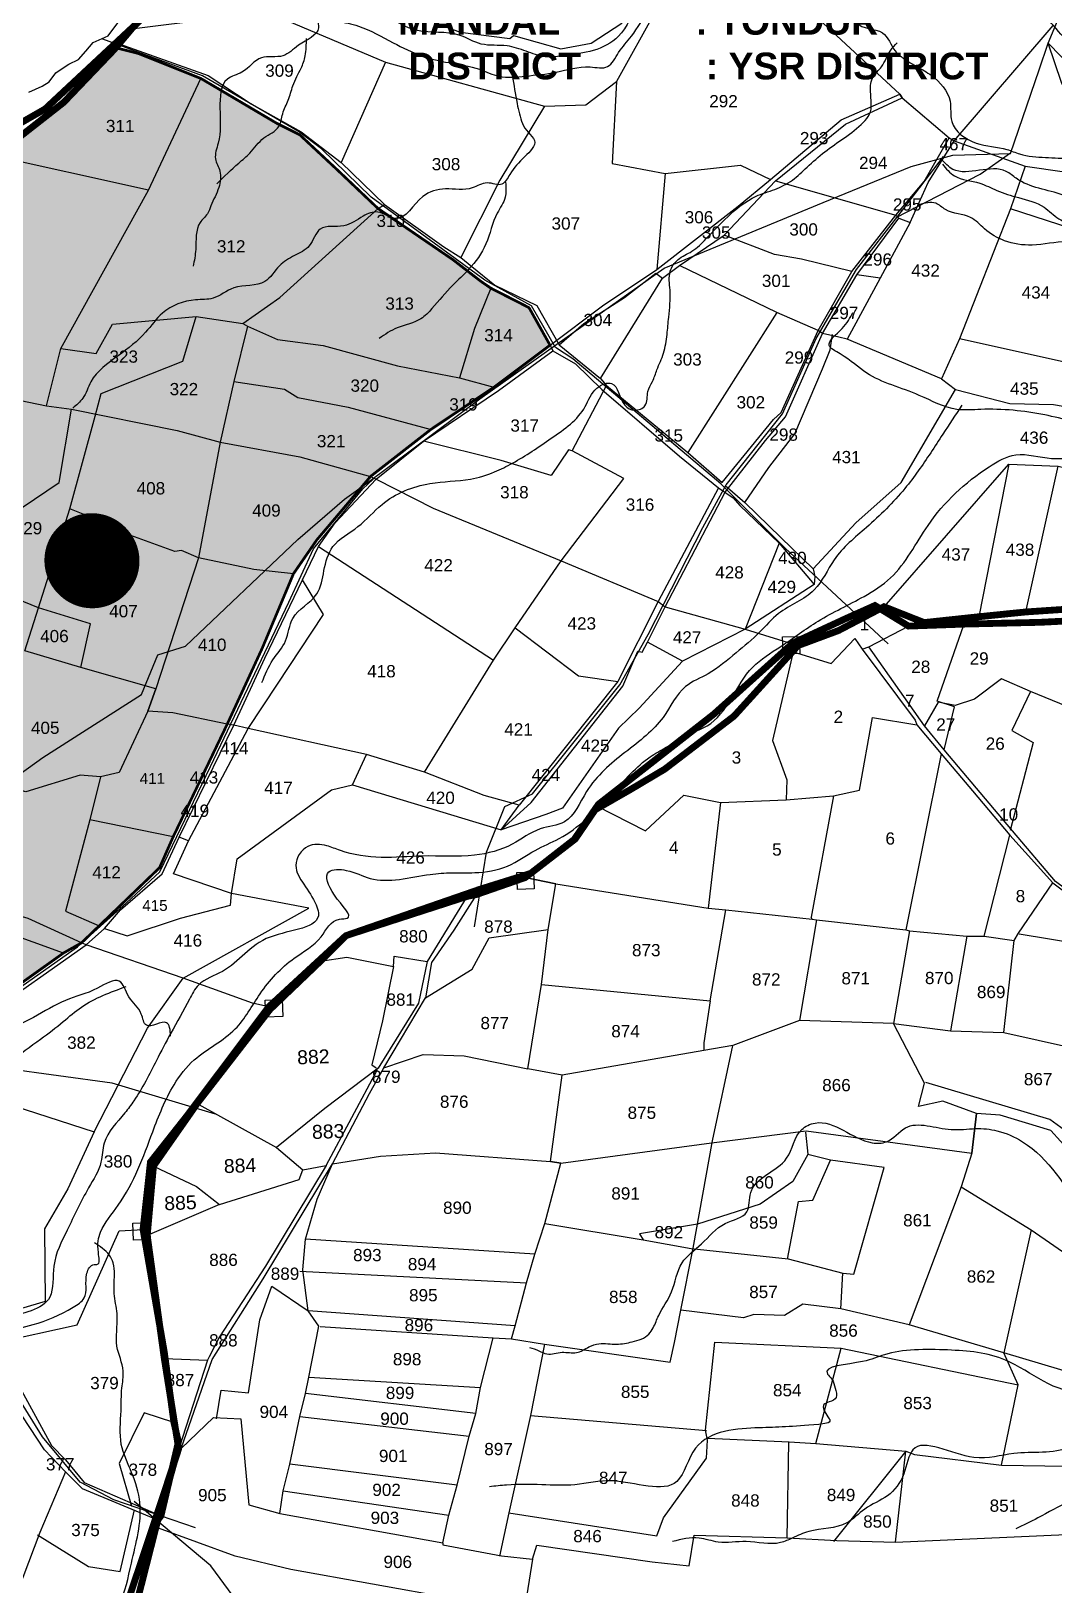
# Model space of a CAD drawing. Header units: inches. Extents: x 200003 to 248779, y 1594258 to 1607376.
# Drawn here: x 212231 to 213735, y 1603150 to 1605434 of the extents above; entities that cross this region are included whole.
import ezdxf
from ezdxf.enums import TextEntityAlignment as Align

# ---------------------------------------------------------------- set-up
doc = ezdxf.new("R2010")
doc.units = ezdxf.units.IN
doc.header["$LTSCALE"] = 15
doc.header["$MEASUREMENT"] = 0
doc.linetypes.add('DASHED2', pattern=[0.375, 0.25, -0.125])
for name, color, linetype in [('PLOT', 7, 'Continuous'), ('PLOT NO', 7, 'Continuous'), ('PLOTS', 7, 'Continuous'), ('PLOTS NO', 7, 'Continuous'), ('ROAD', 1, 'Continuous'), ('STREAM', 4, 'Continuous'), ('STREAMS', 4, 'Continuous'), ('TEXT', 1, 'Continuous'), ('text2', 7, 'Continuous'), ('VILLAGE BOUNDRY', 5, 'Continuous'), ('VILLAGE BOUNDRY STONES', 1, 'Continuous'), ('WUA-14', 3, 'Continuous')]:
    doc.layers.add(name, color=color, linetype=linetype)
doc.styles.get("Standard").update_dxf_attribs({"font": 'arial.ttf'})

msp = doc.modelspace()

# ---------------------------------------------------------------- hatches: boundary and pattern name
at = {"layer": 'PLOTS NO', "true_color": 0xafd9aa}
h = msp.add_hatch(dxfattribs=at)
h.set_pattern_fill('ANSI31', color=9)
h.set_pattern_definition([(45, (0, 0), (-0.088388347648, 0.088388347648), [])])
h.paths.add_polyline_path([(211326.4, 1603385.9), (211284.2, 1603389.5), (211180.2, 1603411.1), (211074.4, 1603425.9), (211006.6, 1603430.3), (210852.6, 1603466.2), (210636.6, 1603478), (210695.3, 1603550.1), (210728.4, 1603659.5), (210960.8, 1603662.4), (211092.8, 1603672), (211162.7, 1603652.8), (211293.3, 1603668.1), (211368.1, 1604048.2), (211474.1, 1604069.4), (211538.9, 1604053.4), (211559, 1604080.7), (211564.4, 1604117.4), (211605.1, 1604146), (211612.3, 1604184.7), (211644.1, 1604280.2), (211682.9, 1604381.5), (211761, 1604495.6), (211813.8, 1604632.1), (211868.6, 1604624.2), (211984.6, 1604634.3), (212059.5, 1604824.5), (212097.2, 1604915.5), (212091.2, 1605001.5), (212026.3, 1605110.4), (212085.5, 1605173.5), (212164.3, 1605252.9), (212209.3, 1605274.7), (212278.5, 1605328.9), (212351.4, 1605410.3), (212388.4, 1605400.9), (212480.3, 1605364.2), (212591.5, 1605298.5), (212625.8, 1605281.3), (212681.3, 1605229.5), (212740.8, 1605173), (212851, 1605097.7), (212891.7, 1605066.2), (212906.7, 1605055.9), (212962.8, 1605027.3), (212993.7, 1604972.1), (212911.3, 1604910.4), (212818.7, 1604848.4), (212729.8, 1604779.2), (212650.7, 1604685.8), (212616.5, 1604636.2), (212570.4, 1604526.3), (212519.2, 1604415.3), (212439.6, 1604249.4), (212419.5, 1604204), (212330.7, 1604118.5), (212304.8, 1604093.6), (212278.2, 1604078.6), (212150.3, 1603987.3), (212126.2, 1603962.1), (212110.9, 1603948.6), (212092.9, 1603933.8), (212064.9, 1603909.4), (212043.8, 1603889.3), (211993, 1603864.6), (211901.6, 1603806.4), (211845.4, 1603760.5), (211829.8, 1603730), (211825.8, 1603722.7), (211738.4, 1603652.2), (211635.4, 1603610.5), (211584.7, 1603572.2), (211502.8, 1603526.5), (211469.3, 1603512.5), (211414.3, 1603492.2)])
at = {"layer": 'text2'}
h = msp.add_hatch(dxfattribs=at)
h.set_pattern_fill('ANSI31', color=5)
h.set_pattern_definition([(45, (21456.72891, -8023.26369), (-0.088388347648, 0.088388347648), [])])
edge = h.paths.add_edge_path()
edge.add_arc((212320.2, 1604655.3), 69.1, 0, 360)
h.paths.add_polyline_path([(212241.5, 1604624.3), (212398.8, 1604624.3), (212398.8, 1604686.4), (212241.5, 1604686.4)], flags=9)

# ---------------------------------------------------------------- linework, layer by layer
at = {"layer": 'PLOT'}
for points in [[(212465, 1605524), (212502.8, 1605544.5), (212614.2, 1605520.6), (212626.2, 1605519), (212726.8, 1605482.5), (212861.8, 1605432.1), (212934.7, 1605423), (212939.8, 1605427.3), (213009.6, 1605407.6), (213054.1, 1605416), (213099.3, 1605445.5), (213118.6, 1605489.2)], [(212150.3, 1603987.3), (212278.2, 1604078.6), (212304.8, 1604093.6), (212330.7, 1604118.5), (212419.5, 1604204), (212439.6, 1604249.4), (212519.2, 1604415.3), (212570.4, 1604526.3), (212616.5, 1604636.2), (212650.7, 1604685.8), (212729.8, 1604779.2), (212818.7, 1604848.4), (212911.3, 1604910.4), (212993.7, 1604972.1), (213070.7, 1605030.2), (213150.9, 1605083.2), (213270.1, 1605176.4), (213317.8, 1605215.8), (213421.7, 1605303.3), (213508.1, 1605341), (213511.4, 1605335.5), (213508.1, 1605341), (213342.1, 1605495)], [(212378.5, 1605437), (212500.6, 1605452.2), (212606.5, 1605449.4), (212752, 1605388.3), (212985.5, 1605323.5), (213046.3, 1605325.5), (213091.3, 1605359.9)], [(213149.8, 1605464.5), (213091.3, 1605359.9), (213085.2, 1605239), (213162.9, 1605224.6), (213273.8, 1605236.8), (213317.8, 1605215.8)], [(213006.9, 1604972.7), (213043.2, 1605004.2), (213103.4, 1605042.2), (213149.1, 1605078), (213158.8, 1605070.6), (213184.1, 1605089.2), (213249.7, 1605133.6), (213325.2, 1605213.7), (213427.9, 1605296.8), (213511.4, 1605335.5), (213580.6, 1605277.1), (213588, 1605272.4), (213733.6, 1605442.1)], [(212351.4, 1605410.3), (212388.4, 1605400.9), (212480.3, 1605364.2), (212591.5, 1605298.5), (212625.8, 1605281.3), (212681.3, 1605229.5), (212740.8, 1605173), (212851, 1605097.7), (212891.7, 1605066.2), (212906.7, 1605055.9), (212962.8, 1605027.3), (212993.7, 1604972.1), (212997.9, 1604963.6), (213031, 1604944.5), (213070, 1604907.2), (213183.9, 1604809.2), (213241.6, 1604762.4), (213263.1, 1604747.8), (213272.9, 1604736.4), (213330.7, 1604681), (213381.9, 1604620.4)], [(212360.1, 1605415.1), (212491.2, 1605368.3), (212554.2, 1605326.8), (212627.8, 1605285.8), (212686.5, 1605240.7), (212750.1, 1605178.8), (212837.6, 1605116.5), (212862.5, 1605100.9), (212878.6, 1605087.6), (212912.7, 1605060.4), (212974.3, 1605030.3), (213006.9, 1604972.7), (213068.1, 1604923.3), (213076.5, 1604912.8), (213196.1, 1604814.5), (213246.9, 1604770.4), (213322.3, 1604862.8), (213333.5, 1604873.3), (213387.7, 1604993.8), (213327.3, 1605020.4), (213184.1, 1605089.2)], [(212752, 1605388.3), (212686.5, 1605240.7)], [(212253.5, 1604883.1), (212274.7, 1604967.1), (212403.3, 1605200.2), (212480.3, 1605364.2)], [(212985.5, 1605323.5), (212920.1, 1605214.8), (212862.5, 1605100.9)], [(212922, 1604259.9), (212965.9, 1604299.8), (213100.7, 1604470.7), (213123, 1604522.2), (213129, 1604520.8), (213136.9, 1604535.8), (213163.2, 1604587.4), (213251.2, 1604756), (213310.3, 1604831.9), (213340.1, 1604867), (213394.5, 1604989.5), (213444.9, 1605075.4), (213506.4, 1605158.7), (213523.2, 1605152.6), (213549.4, 1605211.1), (213588, 1605272.4), (213692.1, 1605235.2), (213811.4, 1605218.1)], [(213387.7, 1604993.8), (213437.3, 1605080.3), (213502.3, 1605163), (213543.7, 1605212.7), (213580.6, 1605277.1)], [(212403.3, 1605200.2), (212164.3, 1605252.9), (212085.5, 1605173.5), (212026.3, 1605110.4), (212091.2, 1605001.5), (212097.2, 1604915.5), (212059.5, 1604824.5), (211984.6, 1604634.3), (212090.3, 1604647.9), (212272.2, 1604770.4), (212290, 1604878.1)], [(213162.9, 1605224.6), (213150.9, 1605083.2)], [(213692.1, 1605235.2), (213670.7, 1605172.6), (213595.5, 1604981.7), (213569.2, 1604922.5), (213430.7, 1604981.1), (213418.5, 1604984.1), (213394.5, 1604989.5)], [(213325.2, 1605213.7), (213502.3, 1605163), (213506.4, 1605158.7)], [(212274.7, 1604967.1), (212326.3, 1604959.8), (212350.6, 1605003.2), (212473.3, 1605014.4), (212542.1, 1605004.2), (212596.4, 1605042.1), (212740.8, 1605173), (212750.1, 1605178.8)], [(213826.5, 1605110.1), (213832.5, 1605120.1), (213670.7, 1605172.6)], [(213437.3, 1605080.3), (213363.2, 1605098.8), (213323.5, 1605105.3), (213249.7, 1605133.6)], [(213523.2, 1605152.6), (213479.1, 1605070.4), (213430.7, 1604981.1)], [(213068.1, 1604923.3), (213158.8, 1605070.6)], [(213479.1, 1605070.4), (213444.9, 1605075.4)], [(212906.7, 1605055.9), (212882.6, 1604996.6), (212860.6, 1604924.1)], [(213327.3, 1605020.4), (213196.1, 1604814.5)], [(212548.7, 1605000), (212528.9, 1604918.9), (212508.9, 1604829.4), (212476.9, 1604659.5), (212414.2, 1604467.2), (212402.2, 1604434.4), (212360, 1604344), (212332.7, 1604337.7), (212303, 1604340.2), (212223.1, 1604315.8), (212186.3, 1604325.9), (212114.4, 1604349.5)], [(212221.7, 1604523.1), (212241.5, 1604586.3), (212287.8, 1604731.4), (212324.8, 1604868), (212333.9, 1604901), (212453.6, 1604948.4), (212473.3, 1605014.4), (212542.1, 1605004.2), (212548.7, 1605000), (212593.2, 1604980.6), (212660.1, 1604971.8), (212769.2, 1604941.7), (212860.6, 1604924.1), (212911.3, 1604910.4)], [(213280.2, 1604741), (213315.2, 1604792.2), (213353.7, 1604841.9), (213394.1, 1604937.6), (213405.4, 1604965.1), (213409, 1604987.6)], [(213394.5, 1604989.5), (213387.7, 1604993.8)], [(213868, 1604862.1), (213802, 1604916.4), (213757.8, 1604963.6), (213752.6, 1604946.7), (213595.5, 1604981.7)], [(212159.6, 1603983.7), (212311.6, 1604090.5), (212338.9, 1604114.6), (212362.2, 1604142.1), (212423.3, 1604194.9), (212448.4, 1604249), (212528.6, 1604413.6), (212574.2, 1604512.2), (212629.7, 1604627.3), (212653.5, 1604676.2), (212677.7, 1604710.8), (212738.3, 1604775.1), (212807.8, 1604831.2), (212918, 1604905.6), (212997.9, 1604963.6)], [(211888.4, 1604889.2), (211975.9, 1604901.5), (212097.2, 1604915.5), (212253.5, 1604883.1), (212290, 1604878.1), (212445.7, 1604846.7), (212508.9, 1604829.4), (212626, 1604807.9), (212729.8, 1604779.2), (212738.3, 1604775.1), (212822, 1604732.5), (213010.2, 1604655.1), (213152.7, 1604595.3), (213163.2, 1604587.4), (213280.8, 1604554.8), (213358.2, 1604530.5)], [(212528.9, 1604918.9), (212603.1, 1604907.5), (212623, 1604895.2), (212697.1, 1604881.2), (212818.7, 1604848.4)], [(212809, 1604344.3), (212910.6, 1604509.1), (212942.2, 1604556.7), (213010.2, 1604655.1), (213102.3, 1604776.4), (213026.4, 1604817), (213076.5, 1604912.8)], [(213380.7, 1604643.5), (213443.5, 1604711.2), (213509.7, 1604770.3), (213589.8, 1604907.2)], [(213569.2, 1604922.5), (213589.8, 1604907.2), (213669.6, 1604886.3), (213734, 1604884.9), (213868, 1604862.1), (213951, 1604851.7), (214022.9, 1604921.5)], [(213026.4, 1604817), (213020.8, 1604818.4), (212995.5, 1604780.5), (212921.9, 1604802.6), (212807.8, 1604831.2)], [(213484.7, 1604587.7), (213668.1, 1604797.4), (213740.8, 1604794.1), (213873.4, 1604762.4), (213946.1, 1604765.3), (213969.1, 1604760.2), (214081, 1604732.8), (214049.3, 1604685.9), (214046.6, 1604628)], [(213668.1, 1604797.4), (213624.3, 1604573)], [(213693.1, 1604580), (213740.8, 1604794.1)], [(213251.4, 1604765.9), (213280.2, 1604741), (213333, 1604689.5), (213380.7, 1604643.5), (213382.9, 1604632.3), (213381.9, 1604620.4), (213280.8, 1604554.8), (213188.3, 1604507.8), (213124.9, 1604438.5), (213094.2, 1604409.4), (213012.2, 1604291.6), (212987.4, 1604282.5), (212922, 1604259.9), (212948.2, 1604296.1), (212896.7, 1604310), (212809, 1604344.3), (212724.1, 1604370.7), (212549.8, 1604408.8), (212528.6, 1604413.6), (212519.2, 1604415.3), (212439.3, 1604431.7), (212402.2, 1604434.4), (212414.2, 1604467.2), (212303.8, 1604498.5), (212221.7, 1604523.1)], [(213241.6, 1604762.4), (213152.7, 1604595.3), (213093.4, 1604477.8), (212948.2, 1604296.1)], [(212616.5, 1604636.2), (212558, 1604642.6), (212476.9, 1604659.5), (212452.1, 1604670.5), (212442, 1604669), (212372.1, 1604694.2), (212307.5, 1604723.9), (212287.8, 1604731.4)], [(212653.5, 1604676.2), (212910.6, 1604509.1)], [(213330.7, 1604681), (213280.8, 1604554.8)], [(212303.8, 1604498.5), (212317.9, 1604562.7), (212241.5, 1604586.3), (212090.3, 1604647.9), (211984.6, 1604634.3), (211868.6, 1604624.2), (211813.8, 1604632.1), (211761, 1604495.6)], [(212073.5, 1603903.9), (212187.2, 1603860), (212323.3, 1603815.8), (212401.8, 1603968.2), (212454.3, 1604041.7), (212639.1, 1604144.4), (212525.3, 1604166.2), (212440.1, 1604195.2), (212462.2, 1604243.7), (212549.8, 1604408.8), (212593, 1604473.8), (212660.7, 1604576.3), (212629.7, 1604627.3)], [(212942.2, 1604556.7), (213035.3, 1604486), (213093.4, 1604477.8)], [(213188.3, 1604507.8), (213136.9, 1604535.8)], [(212338.9, 1604114.6), (212372.1, 1604103.9), (212450.6, 1604129.8), (212523.8, 1604149), (212525.3, 1604166.2), (212533.9, 1604217), (212672.3, 1604318.7), (212703.2, 1604326.1), (212724.1, 1604370.7)], [(212332.7, 1604337.7), (212317.1, 1604274.3), (212281.5, 1604140.2), (212330.7, 1604118.5)], [(212703.2, 1604326.1), (212922, 1604259.9)], [(212439.6, 1604249.4), (212317.1, 1604274.3)], [(212462.2, 1604243.7), (212448.4, 1604249)], [(212580.4, 1603999.8), (212556.3, 1604004.8), (212454.3, 1604041.7), (212311.6, 1604090.5), (212304.8, 1604093.6), (212226.5, 1604129.2), (212031.2, 1604186.9)], [(212278.2, 1604078.6), (212149.5, 1604125), (212013.1, 1604158.5)], [(212417, 1603245.1), (212306.5, 1603291), (212281.3, 1603316.1), (212250.2, 1603348.2), (212152.4, 1603496.8), (212133.2, 1603531.9), (212085.2, 1603590.2), (212022.2, 1603643.1), (211908.9, 1603683.2), (211834.8, 1603715.4), (211825.8, 1603722.7), (211754.7, 1603759), (211651.5, 1603818.5), (211627.7, 1603739), (211591.3, 1603670.4), (211539.3, 1603583), (211502.8, 1603526.5)], [(212323.3, 1603815.8), (212284.8, 1603732.1), (212250.3, 1603673.1), (212251.2, 1603566.6), (212133.2, 1603531.9)], [(212178, 1603505.7), (212298.7, 1603532), (212360, 1603670.3), (212395.3, 1603672.5)], [(212178, 1603505.7), (212260.8, 1603355), (212281.3, 1603333.7), (212309, 1603300.6), (212421.7, 1603251.5)], [(212440.7, 1603388.7), (212397.2, 1603402.7), (212360.2, 1603328.1), (212378.3, 1603265.4)], [(212281.3, 1603316.1), (212243.7, 1603226.8), (212210.4, 1603138.9)], [(212240.1, 1603223.3), (212315.2, 1603176.8), (212361.5, 1603169.6), (212382.6, 1603260.2)]]:
    msp.add_lwpolyline(points, dxfattribs=at)
at = {"layer": 'PLOTS'}
for points in [[(213350.8, 1604534.3), (213351.2, 1604521.4), (213407.2, 1604504.3), (213441.9, 1604540.9), (213452.6, 1604525.3), (213462.5, 1604528.8)], [(213909.6, 1604377.1), (213700.1, 1604463.2), (213657.3, 1604481.6), (213617.9, 1604451.8), (213589.4, 1604442.3), (213564.1, 1604447.5), (213544.1, 1604412.6), (213462.5, 1604528.8), (213520.7, 1604559.2)], [(213573.3, 1604377.3), (213588.4, 1604440.3), (213562.8, 1604448.7), (213602.2, 1604560.9)], [(213351.2, 1604521.4), (213321, 1604391.1), (213341.9, 1604333.4), (213341, 1604303.9)], [(213452.6, 1604525.3), (213530.4, 1604420.9), (213532.8, 1604414.3), (213568.8, 1604371.4), (213614.7, 1604317), (213669.8, 1604251.9), (213733, 1604181.9), (213812.5, 1604121.9)], [(213700.1, 1604463.2), (213672.5, 1604405.6), (213704.2, 1604388.1), (213670.4, 1604259)], [(213062.1, 1604295), (213133.9, 1604258.1), (213190.5, 1604310.8), (213244.3, 1604299.7), (213341, 1604303.9), (213410.3, 1604309.9), (213448.7, 1604318), (213467.7, 1604424.9), (213532.8, 1604414.3)], [(214675.6, 1603352.9), (214649.8, 1603388.3), (214608.5, 1603364.2), (214576.7, 1603389.9), (214482.5, 1603470), (214352.2, 1603584.8), (214305, 1603615.7), (214251.2, 1603677.9), (214169.1, 1603795), (214099.2, 1603863.1), (213942.2, 1604015.6), (213884.3, 1604074.6), (213736.9, 1604183.7), (213673.4, 1604258.3), (213573.3, 1604377.3), (213544.1, 1604412.6)], [(213568.8, 1604371.4), (213517, 1604113)], [(213244.3, 1604299.7), (213226.1, 1604144.7)], [(213410.3, 1604309.9), (213377.5, 1604131.2)], [(213632, 1604103.3), (213669.8, 1604251.9)], [(212852.8, 1603129.3), (212612.4, 1603172.4), (212531, 1603192.3), (212417.9, 1603233.1), (212451.5, 1603350.4), (212498.7, 1603395.9), (212539.3, 1603393.9), (212551, 1603267.4), (212596.3, 1603254.6), (212836.1, 1603211.8), (212845, 1603252.5), (212857.3, 1603296.6), (212874.8, 1603368.5), (212884.4, 1603401.7), (212891.3, 1603439.9), (212910.2, 1603513), (212937.2, 1603511.4), (212942.6, 1603530.8), (212959.3, 1603594.1), (212971.4, 1603636.2), (212985.9, 1603681.2), (213009.7, 1603770), (212994.4, 1603772), (213011.5, 1603899.2), (212960.9, 1603908.3), (212981.1, 1604032.6), (212991, 1604113.1), (213002.1, 1604180.5), (212957.3, 1604189.6), (213002.1, 1604180.5), (213226.1, 1604144.7), (213252.4, 1604142), (213379.1, 1604128.2), (213385.6, 1604127.3), (213517, 1604113), (213522, 1604111.4), (213606.7, 1604103.3), (213632, 1604103.3), (213676, 1604097), (213682.5, 1604108.1), (213733, 1604181.9)], [(212872.1, 1604162), (212812.9, 1604066.3), (212800.1, 1604005), (212740.9, 1603909.2), (212662.7, 1603850.2), (212591.5, 1603792.9), (212630.1, 1603760), (212664.6, 1603766.3), (212740.2, 1603907.4)], [(212885.7, 1604164.7), (212852.4, 1604112.4), (212819.2, 1604064.5), (212810.6, 1604012.8)], [(212981.1, 1604032.6), (213229.1, 1604008.6), (213252.4, 1604142)], [(213379.1, 1604128.2), (213377.5, 1604131.2)], [(212596.3, 1603254.6), (212601.5, 1603288), (212611.1, 1603327.4), (212625.8, 1603397.6), (212634, 1603431.2), (212638.9, 1603455.1), (212654, 1603530.1), (212638.3, 1603552.7), (212630.1, 1603612.9), (212634.2, 1603657.9), (212651.5, 1603717.1), (212673.8, 1603768.6), (212728.5, 1603872.3), (212749.5, 1603910.1), (212810.6, 1604012.8), (212879.4, 1604055), (212904.4, 1604101.2), (212991, 1604113.1)], [(213385.6, 1604127.3), (213360.6, 1603979.6)], [(213522, 1604111.4), (213498.5, 1603975)], [(213683.2, 1604106.7), (213870.5, 1604076.1)], [(213606.7, 1604103.3), (213582.6, 1603964.2)], [(213660.7, 1603961.8), (213676, 1604097)], [(212656.1, 1604066.6), (212694.8, 1604072.6), (212763.4, 1604058.9), (212764.5, 1604074.2), (212812.9, 1604066.3)], [(212763.4, 1604058.9), (212747.4, 1603979.1), (212731.8, 1603914.1), (212738.3, 1603909.9)], [(213879.1, 1604066.7), (213868.4, 1603983.7), (213858.6, 1603917.7), (213836.3, 1603755.4), (213728.3, 1603833.8), (213546.2, 1603888.5), (213546.2, 1603888.5)], [(213229.1, 1604008.6), (213219.6, 1603946.9), (213220, 1603935.3)], [(213758.4, 1603786.4), (213730.2, 1603817.6), (213655.7, 1603840.5), (213620.9, 1603842.7), (213613.7, 1603784.3), (213620.9, 1603842.7), (213571.1, 1603861.1), (213535.5, 1603853.2), (213544.3, 1603887.6), (213498.5, 1603975), (213360.6, 1603979.6), (213262.4, 1603942.9), (213220, 1603935.3), (213011.5, 1603899.2)], [(213498.5, 1603975), (213582.6, 1603964.2), (213660.7, 1603961.8), (213858.6, 1603917.7), (213955.6, 1603905.3), (213962.2, 1603974.2)], [(212749.5, 1603910.1), (212807.4, 1603929.7), (212867.5, 1603927.4), (212960.9, 1603908.3)], [(212937.2, 1603511.4), (212985.8, 1603503.6), (213170.5, 1603477.2), (213176.6, 1603506.2), (213186.2, 1603553.5), (213203.9, 1603644.8), (213232.6, 1603802.7), (213262.4, 1603942.9)], [(212477.2, 1603855.8), (212591.5, 1603792.9)], [(212451.5, 1603350.4), (212497.1, 1603481.3), (212571.7, 1603600), (212673.8, 1603768.6), (212744.5, 1603780.2), (212825.3, 1603784.8), (212994.4, 1603772), (213009.7, 1603770), (213231.1, 1603799.8), (213370.4, 1603817.1), (213613.7, 1603784.3), (213598.2, 1603734.9), (213700.9, 1603672), (213874.2, 1603552.3)], [(213373.4, 1603782.9), (213369.7, 1603815.3)], [(212410.7, 1603765.6), (212474, 1603735.5), (212507.8, 1603708.9), (212624.8, 1603745.6), (212630.1, 1603760)], [(212664.6, 1603766.3), (212575.5, 1603618.4), (212507.8, 1603514.6), (212492.4, 1603485.2), (212489.9, 1603480.2), (212447.7, 1603349.8)], [(212985.9, 1603681.2), (213130.4, 1603656.9), (213201.3, 1603644.5), (213343.6, 1603629.2), (213424.4, 1603608.3), (213440.5, 1603606.5), (213484.9, 1603763.4), (213406, 1603774), (213372.9, 1603782.3), (213350.9, 1603742.9), (213302.6, 1603709.7), (213210.4, 1603680.1), (213125, 1603665.9), (213130.4, 1603656.9)], [(213342.9, 1603628.6), (213358.9, 1603713.4), (213380.2, 1603715.6), (213406, 1603774)], [(213598.2, 1603734.9), (213521.5, 1603532)], [(212507.8, 1603708.9), (212401.5, 1603663.7)], [(213700.9, 1603672), (213660.7, 1603491.2)], [(212971.4, 1603636.2), (212634.2, 1603657.9)], [(212625.8, 1603611.2), (212959.3, 1603594.1)], [(213421.1, 1603555.5), (213424.4, 1603608.3)], [(212503.4, 1603393.9), (212510, 1603435.9), (212550.5, 1603432.2), (212566.9, 1603539.3), (212584.9, 1603589.1), (212638.3, 1603552.7)], [(212933.1, 1603255.8), (213150.7, 1603222.1), (213160.4, 1603248.4), (213223.5, 1603336), (213225, 1603362.5), (213222.4, 1603377.1), (213236.1, 1603506.8), (213421.8, 1603497.7), (213681.8, 1603443.8), (213660.7, 1603491.2), (213521.5, 1603532), (213421.1, 1603555.5), (213365.5, 1603562.5), (213338.2, 1603545.7), (213293.5, 1603547.5), (213277.9, 1603542.3), (213186.2, 1603553.5)], [(212942.6, 1603530.8), (212638.3, 1603552.7)], [(213225.1, 1603365.5), (213345.2, 1603360.2), (213384.3, 1603357.6), (213516.9, 1603346.5), (213529.5, 1603341.5), (213657.4, 1603326.1), (213816.2, 1603323.6), (213854.5, 1603479.2), (213874.2, 1603552.3), (213772.7, 1603457.5), (213660.7, 1603491.2)], [(212655.5, 1603529.6), (212910.2, 1603513)], [(212985.8, 1603503.6), (212965.2, 1603398.8), (212933.1, 1603255.8), (212919.4, 1603191.9)], [(213384.3, 1603357.6), (213421.8, 1603497.7)], [(212426.5, 1603482.9), (212489.9, 1603480.2)], [(212638.9, 1603455.1), (212891.3, 1603439.9)], [(213657.4, 1603326.1), (213681.8, 1603443.8)], [(212884.4, 1603401.7), (212634, 1603431.2)], [(212625.8, 1603397.6), (212874.8, 1603368.5)], [(212965.2, 1603398.8), (213223.8, 1603376.7)], [(212836.1, 1603211.8), (212836.2, 1603208.7), (212922.3, 1603192.8), (212967.8, 1603187.9), (212974.4, 1603208.1), (213143.7, 1603184), (213198.1, 1603178), (213205.8, 1603223.1), (213342.1, 1603219.3), (213415.2, 1603215), (213501.8, 1603212.6), (213796.1, 1603225.7), (213810.2, 1603288.9), (213880.8, 1603293.8), (213987.3, 1603271.6), (214064.9, 1603351.1)], [(213342.1, 1603219.3), (213344.7, 1603359.4)], [(213516.9, 1603346.5), (213410.6, 1603213.5)], [(213501.8, 1603212.6), (213516.9, 1603346.5)], [(212857.3, 1603296.6), (212611.1, 1603327.4)], [(212601.5, 1603288), (212845, 1603252.5)], [(212967.8, 1603187.9), (212951.2, 1603082.7)]]:
    msp.add_lwpolyline(points, dxfattribs=at)
at = {"layer": 'PLOTS NO'}
msp.add_lwpolyline([(213491, 1604533.3), (213339.3, 1604673.6), (213244.9, 1604768.5), (213027.2, 1604952), (213001.9, 1604968.5), (212966.3, 1605029.8), (212897.8, 1605067.8), (212730.8, 1605189.7), (212657.7, 1605260.5), (212623.8, 1605286.4), (212482.6, 1605368.1), (212336.3, 1605422)], dxfattribs=at)
at = {"layer": 'ROAD', "color": 30}
for points in [[(212040.9, 1604217.2), (212248.2, 1604365.9), (212393.1, 1604458.9), (212417, 1604516.8), (212457.5, 1604529.8), (212623.1, 1604686.3), (212691.3, 1604745.8), (212724.5, 1604769.5), (212890.4, 1604893.2), (213003.8, 1604973.7), (213161.7, 1605085.4), (213395.2, 1605182.1), (213524.6, 1605234.6), (213586, 1605251.4), (213670.9, 1605254), (213712.8, 1605376.8), (213726, 1605416.2), (213802.4, 1605599.6), (213808.2, 1605642), (213857.3, 1605725.7), (213948.5, 1605757.5), (214009.8, 1605781.2), (214023.1, 1605812.9), (214049.8, 1605864.5)], [(214381.2, 1604563.8), (214089.6, 1604698.7), (213967.9, 1604756.5), (213831.1, 1605169.5), (213745.6, 1605358.1), (213726, 1605416.2), (213799.5, 1605340.5), (214026.4, 1605236.4), (214244.7, 1605130.2), (214259.2, 1604978.4), (214260.1, 1604932.6), (214276.6, 1604858.7), (214316.5, 1604767.6), (214340.8, 1604643.7), (214324.9, 1604578)], [(212882.7, 1604117.3), (212900.2, 1604227.1), (212927.2, 1604293.8), (212967.8, 1604312.5), (213096.2, 1604472.9), (213137.9, 1604546.9), (213218.2, 1604704.3), (213252.6, 1604766.7), (213335.5, 1604871.1), (213385.2, 1604982.1), (213444.1, 1605083.5), (213510.2, 1605168.4), (213572.1, 1605249.6)], [(213502.5, 1605159.6), (213625.9, 1605223.5), (213670.9, 1605254.8)], [(211303.5, 1603342.1), (211381.2, 1603446), (211423, 1603491.1), (211495.7, 1603519.5), (211598.2, 1603576.2), (211626.4, 1603602.8), (211735.8, 1603645.3), (211797.4, 1603695.5), (211831, 1603720.7), (211848.2, 1603759), (211935.6, 1603830.7), (212014.3, 1603873.7), (212047.3, 1603886.9), (212102.8, 1603938.2), (212219, 1604031.6), (212299, 1604087.8), (212370.8, 1604152.6), (212419.9, 1604197.8), (212494.5, 1604352.8), (212609.7, 1604594.5), (212646.1, 1604672.7), (212718.7, 1604761.2), (212733.5, 1604775.2)], [(212472.6, 1603233.9), (212352.4, 1603274.7), (212303, 1603301), (212247.4, 1603367.3), (212177.4, 1603480.3), (212142.6, 1603524.6), (212082.3, 1603596.6), (212039.8, 1603637.7), (211975.3, 1603727.8), (211920.5, 1603780.6), (211894.1, 1603816.8), (211875.7, 1603913), (211855.9, 1603954.5), (211844.9, 1603961.9), (211824.9, 1604031.4), (211784.5, 1604080.2), (211743.8, 1604148.2), (211719.6, 1604225.7), (211711.7, 1604287.4), (211706.9, 1604384.2), (211655.3, 1604527.8)], [(212501.7, 1603841.8), (212349.9, 1603887.3), (212191.9, 1603908.9), (212065.9, 1603947.2), (211974.8, 1603979.4), (211922.2, 1604014.8)]]:
    msp.add_lwpolyline(points, dxfattribs=at)
at = {"layer": 'ROAD'}
msp.add_lwpolyline([(213568.1, 1601934.5), (213485.3, 1602092), (213362.2, 1602258.2), (213270, 1602357.8), (213107.9, 1602538.6), (212941.7, 1602734.5), (212838.2, 1602807.2), (212726, 1602907.3), (212607.3, 1603025.7), (212495.2, 1603178), (212382.3, 1603272.6)], dxfattribs=at)
at = {"layer": 'STREAM'}
for points in [[(214816.8, 1604701), (214800, 1604751.4), (214781.2, 1604789.7), (214770.8, 1604837.3), (214772.7, 1604860.1), (214774, 1604877.9), (214770.9, 1604905.7), (214759.9, 1604947.6), (214716.9, 1604971.4), (214661.2, 1604990.2), (214608.4, 1605000.4), (214569.8, 1605014.3), (214455, 1605087.7), (214388.9, 1605156.9), (214321, 1605178.4), (214264.5, 1605207.1), (214199.4, 1605233.6), (214034.8, 1605285.9), (213953.9, 1605330.1), (213884.6, 1605358.7), (213859.5, 1605374.8), (213824.5, 1605392.3), (213760.1, 1605415.3), (213730.7, 1605445.6), (213692.6, 1605478.8), (213578, 1605529.4), (213499.3, 1605576.4), (213468.4, 1605603.2), (213451.9, 1605704.2), (213402.8, 1605842.3), (213363, 1605913.9), (213364.7, 1605971.5), (213396.7, 1606057.9), (213429.7, 1606124.1), (213394.2, 1606185), (213378.7, 1606246.1), (213382.7, 1606283.9)], [(212542.7, 1605668.3), (212558, 1605677.4), (212592.7, 1605690.7), (212603.8, 1605686.4), (212629.1, 1605689.6), (212699.2, 1605699.1), (212741.3, 1605697.3), (212763.3, 1605693), (212784.3, 1605682.1), (212808.8, 1605683.9), (212848.8, 1605662.8), (212872.9, 1605650.2), (212903.6, 1605646.3), (212930.2, 1605625.9), (212969, 1605606.2), (213005.3, 1605577.8), (213035.6, 1605561.6), (213071.8, 1605551.9), (213089.7, 1605547.3), (213101.8, 1605528.8), (213131.3, 1605496.5), (213124.2, 1605479.5), (213094.1, 1605425.7), (213057.2, 1605405.3), (213015.8, 1605398), (212986.6, 1605396.1), (212958.4, 1605404.2), (212930.5, 1605412), (212892.6, 1605414.8), (212860.2, 1605427.8), (212798.7, 1605434.6), (212748.3, 1605458.3), (212714.8, 1605472), (212681.6, 1605481.7), (212655.3, 1605495.6), (212589.9, 1605516), (212553.1, 1605524.6), (212517.2, 1605516.3), (212488.6, 1605514.3), (212458.9, 1605503.2), (212430.6, 1605492.4), (212409.6, 1605503.1)], [(212381.9, 1605482.3), (212403.2, 1605474.6), (212439.4, 1605468.3), (212470, 1605478.3), (212497, 1605477.7), (212524, 1605477.1), (212583, 1605482), (212637.5, 1605455.8), (212657.6, 1605448.7), (212681, 1605447.5), (212711.9, 1605441.1), (212763, 1605416.7), (212806.1, 1605397.1), (212845.1, 1605387.4), (212890, 1605377.7), (212918.8, 1605367.4), (212957.5, 1605367.7), (213002.8, 1605373.4), (213052.6, 1605381.1), (213078.2, 1605381.6), (213094.5, 1605402.3), (213113.5, 1605426.4), (213140, 1605462.8), (213180.4, 1605488.1), (213225.4, 1605503.5), (213264.9, 1605502.5), (213341.9, 1605504.4), (213372.9, 1605489.9), (213407.3, 1605474.1), (213438.6, 1605463.8), (213445.2, 1605446.4), (213482.4, 1605431.2), (213501.2, 1605404.6), (213513.3, 1605393.9), (213533.7, 1605381.3), (213554.4, 1605368.6), (213581.8, 1605330.6), (213584.3, 1605301.1), (213620, 1605269.1), (213665.4, 1605259.8), (213684.1, 1605253.2), (213722, 1605248), (213760.7, 1605246.7), (213831.9, 1605229.2), (213845.5, 1605181.6), (213870.5, 1605145.9), (213893.9, 1605114.1), (213912.6, 1605061.4), (213940.1, 1605024.3), (213965, 1604976.9), (213983, 1604956.1), (214012.5, 1604940.8), (214033.6, 1604923.6), (214004.5, 1604892), (213981.1, 1604860.2), (213943, 1604839), (213868.2, 1604841.5), (213802.2, 1604851.1), (213721, 1604869.6), (213627, 1604877.7), (213591.8, 1604877.8), (213536.6, 1604898.4), (213459.3, 1604931.1), (213420.3, 1604959.2), (213404.2, 1604971.5), (213423.1, 1604996.6), (213438.9, 1605020.3)], [(212651.7, 1605450.1), (212653.2, 1605438.8), (212624.1, 1605413), (212600.9, 1605397.5), (212569.4, 1605394.5), (212540.8, 1605373.6), (212519.3, 1605363.1), (212508.4, 1605320.3), (212505.7, 1605269), (212501.8, 1605246), (212508.3, 1605228.1), (212506.7, 1605204), (212495.2, 1605177), (212489.9, 1605165.2), (212479.2, 1605152.5), (212472.8, 1605112.9), (212469, 1605088.2)], [(212504, 1605209.5), (212536.1, 1605239.9), (212552.2, 1605254.5), (212573.1, 1605276.7), (212595, 1605293.5), (212600.7, 1605312.4), (212608.7, 1605332.3), (212615.7, 1605353.4), (212621.4, 1605367), (212627.6, 1605379.2), (212633.8, 1605397.4), (212635.4, 1605423)], [(212570, 1604476.1), (212586.3, 1604509.7), (212604.9, 1604537.6), (212615.5, 1604570.5), (212650.8, 1604606.4), (212661.3, 1604640.7), (212674.5, 1604676), (212711.3, 1604705.4), (212746.7, 1604738.1), (212817.2, 1604768.9), (212876.6, 1604775.3), (212912.2, 1604785.9), (212938.6, 1604798.8), (212995.6, 1604835.3), (213045.4, 1604881.9), (213062.7, 1604909.1), (213084.3, 1604916), (213103.5, 1604883.8), (213118, 1604876.7), (213133.3, 1604883.1), (213137.6, 1604903.9), (213144.2, 1604918.8), (213150.9, 1604936), (213160.6, 1604960.4), (213165.7, 1604987.9), (213168.2, 1605013.1), (213170.1, 1605053.2), (213170.4, 1605080.7), (213181.9, 1605097.9), (213202.2, 1605110.1), (213223.2, 1605128.7), (213255, 1605161), (213296.6, 1605191), (213324, 1605201.2), (213350.1, 1605214.9), (213371.6, 1605233.6), (213397.5, 1605256.3), (213454.5, 1605299.8), (213463.4, 1605311.6), (213464.9, 1605344.9), (213468.8, 1605367), (213480.8, 1605381.1), (213494.6, 1605406), (213504, 1605416.4)], [(212938.2, 1605368.4), (212945.3, 1605327.5), (212948.6, 1605312.3), (212961.5, 1605285), (212971, 1605272.9), (212956.8, 1605249.4), (212934.5, 1605223.2), (212923, 1605208.7), (212901.3, 1605210.7), (212879.4, 1605203.4), (212839.8, 1605201.7), (212806.6, 1605190.6), (212767.2, 1605158.1), (212740.5, 1605167.8), (212719, 1605161.8), (212690.3, 1605147.6), (212655.7, 1605142.8), (212639.7, 1605118.4), (212617.8, 1605103.8), (212595.9, 1605088.8), (212574.5, 1605065.7), (212528.6, 1605056.3), (212498.2, 1605041.2), (212472.6, 1605038.8), (212423.9, 1605019.2), (212399, 1604991.1), (212358.8, 1604956.6), (212318.6, 1604918.1), (212306.7, 1604894.1), (212291.9, 1604879.6)], [(213899.3, 1605097.1), (213874.9, 1605107.7), (213813.1, 1605152.7), (213748.3, 1605192.7), (213679, 1605217.4), (213664.5, 1605227.6), (213586, 1605230.6), (213569.1, 1605245.3)], [(213570.5, 1605238.1), (213588.3, 1605221.1), (213625.4, 1605210.2), (213650.7, 1605199.6), (213682.4, 1605189), (213720, 1605174.9), (213741.8, 1605158), (213764.9, 1605149.1), (213818.7, 1605137), (213864, 1605109.9), (213902.9, 1605097.1)], [(212928.4, 1605211.5), (212927.7, 1605189.5), (212916.2, 1605166.4), (212899.4, 1605120.9), (212874, 1605083.5), (212850.8, 1605060.4), (212820, 1605025.9), (212803.9, 1605011), (212768.9, 1604997.6), (212742.5, 1604982.1)], [(213900.2, 1605094.8), (213839.7, 1605109.2), (213797.2, 1605118.8), (213753.4, 1605124.3), (213702.4, 1605119.3), (213661.7, 1605125.7), (213632.7, 1605143.1), (213611.8, 1605160), (213575.2, 1605171.4), (213560.7, 1605180.8), (213536.1, 1605178.4)], [(211959.2, 1603203.8), (211962.4, 1603238), (211975.1, 1603257.3), (211995.5, 1603288.1), (212018, 1603323.2), (212046.8, 1603374), (212077, 1603416.2), (212149.8, 1603505.5), (212233.6, 1603532.5), (212292.5, 1603557.9), (212308.8, 1603571.6), (212312.8, 1603607.9), (212323.3, 1603620.8), (212327.6, 1603620.9), (212329.6, 1603638.7), (212332.9, 1603668.6), (212358.9, 1603708), (212409.5, 1603815.8), (212441, 1603885.1), (212470.6, 1603921.6), (212530.8, 1603967), (212567.4, 1604018.6), (212617.5, 1604071), (212657.1, 1604102.6), (212684, 1604128.5), (212695.5, 1604129.8), (212676.7, 1604163.8), (212668.6, 1604197.9), (212694.2, 1604200.2), (212729.2, 1604188.4), (212817.5, 1604194.2), (212849.5, 1604196.6), (212883, 1604196.8), (212931.4, 1604206.5), (212971.8, 1604229.6), (213007.3, 1604247), (213080.8, 1604309.6), (213112.6, 1604342.6), (213140.9, 1604367), (213163.6, 1604380.7), (213192.7, 1604398.1), (213224.6, 1604412.6), (213260.1, 1604452.4), (213291.7, 1604499), (213332.8, 1604529.2), (213388, 1604566.7), (213455.4, 1604602.9), (213494.4, 1604630.2), (213549.5, 1604707.3), (213639.3, 1604793.5), (213678.3, 1604810.9), (213731.1, 1604805.7), (213773.1, 1604805.3), (213836.7, 1604788.8), (213883.7, 1604783.5), (213907.3, 1604783), (213956.2, 1604804), (213997.3, 1604835.7), (214042.5, 1604875.9), (214056, 1604891.7), (214071.6, 1604898.3), (214102.4, 1604880.7), (214143.1, 1604861.9), (214187.6, 1604829.5), (214206.4, 1604834.2), (214282.5, 1604849.1), (214353.7, 1604862.5), (214407, 1604868.6), (214445.5, 1604871.8), (214475, 1604915.5), (214518.2, 1604950), (214563.9, 1604938.3), (214603.1, 1604936.5), (214634.5, 1604928.9), (214673.4, 1604878), (214694.6, 1604835.9), (214712.7, 1604796.2), (214740.1, 1604764.4), (214755.9, 1604741), (214755.6, 1604697.6), (214755.2, 1604656.3)], [(213599.1, 1604884.1), (213571, 1604841.1), (213535.1, 1604787.4), (213515.4, 1604761.6), (213458.9, 1604704.2), (213411.5, 1604656.8), (213382, 1604612.4), (213329.5, 1604577.5), (213301.9, 1604550.2), (213267.3, 1604520), (213226.2, 1604489.1), (213192.9, 1604470.3), (213159.8, 1604425.1), (213135.1, 1604398.6), (213103.9, 1604373.4), (213047.4, 1604316), (213015, 1604271.6), (212979.4, 1604261.1), (212938.2, 1604238.7), (212882.8, 1604222.5), (212805.9, 1604221.2), (212745.3, 1604219.2), (212685.4, 1604229.4), (212665.4, 1604236.3), (212637.6, 1604235.4), (212620, 1604207.5), (212631.7, 1604179.8), (212649.7, 1604149.4), (212653.2, 1604137.7), (212582.3, 1604102.2), (212512.2, 1604051.7), (212476.7, 1604031.5), (212463.4, 1604010.8), (212436, 1603960.7), (212415, 1603920.7), (212381.9, 1603861.6), (212368.5, 1603843.7), (212338.2, 1603799.3), (212333.5, 1603771.5), (212315.3, 1603733.6), (212283.7, 1603671.4), (212264.2, 1603618.6), (212258.2, 1603573), (212190.7, 1603542.8), (212130.3, 1603519.5), (212088, 1603466.5), (212049.3, 1603407.8), (212014.1, 1603354.1), (211964.7, 1603306), (211927.9, 1603276.5), (211887.4, 1603264.7), (211843.5, 1603230.9)], [(212435.9, 1603956.7), (212429.9, 1603976.3), (212400.2, 1603972.4), (212392.8, 1603989), (212374.4, 1604014.3), (212360.4, 1604037.4), (212328.5, 1604027), (212281.4, 1604009.1), (212234.4, 1603984), (212171.4, 1603954.5), (212128.7, 1603928.7), (212079.7, 1603874.5), (212044.6, 1603821.2), (212032.4, 1603800.8), (212007.8, 1603767.6), (212002.9, 1603737.8), (211968.2, 1603717.2), (211912.2, 1603718.9), (211884.2, 1603676.5), (211852.5, 1603641.4), (211820.9, 1603597.5), (211791.3, 1603573.3), (211754.5, 1603544.7)], [(212003.1, 1603743.9), (212030.5, 1603770.2), (212054.2, 1603798), (212072.9, 1603825.8), (212112, 1603837), (212172.8, 1603872.4), (212202.2, 1603916.9), (212244.8, 1603952.2), (212278, 1603977.9), (212304.7, 1603999.2), (212370.6, 1604029.5)], [(212325.9, 1603079.4), (212359.5, 1603121), (212378.2, 1603181.7), (212390.7, 1603270.4), (212378.5, 1603315.3), (212363.4, 1603356.5), (212363, 1603405.9), (212364.2, 1603439.1), (212366.2, 1603464.2), (212357, 1603500.7), (212357.4, 1603545), (212353.4, 1603574.5), (212353.2, 1603606.2), (212351.6, 1603623.2), (212345.6, 1603634.9), (212324, 1603652.5)], [(214043.6, 1603400.6), (213993.9, 1603402.2), (213951.4, 1603418), (213904, 1603448.4), (213866.5, 1603468.8), (213849.8, 1603471.6), (213815.3, 1603463.3), (213798.7, 1603441.7), (213778, 1603434), (213663.5, 1603480.2), (213578.3, 1603495.2), (213485.2, 1603488.2), (213453.3, 1603478.2), (213401.7, 1603459.7), (213408.1, 1603452.1), (213412.9, 1603439.2), (213414.3, 1603425.3), (213404.1, 1603418.8), (213396.4, 1603415), (213402.3, 1603396.9), (213405.2, 1603391.8), (213388.8, 1603385.9), (213300.9, 1603380.8), (213207.8, 1603351), (213180.1, 1603302), (213085, 1603302.7), (213030.2, 1603297.1), (212981.4, 1603297), (212929.9, 1603296.7), (212904.7, 1603294)], [(214050.6, 1603395.8), (214037.7, 1603367.4), (213967.7, 1603350.8), (213945.1, 1603348.1), (213896.2, 1603372.4), (213859.1, 1603384), (213815.6, 1603380.6), (213772.8, 1603359.8), (213758.3, 1603352.3), (213675.7, 1603343), (213616.6, 1603337.2), (213527.2, 1603348.6), (213513.8, 1603313.2), (213489.7, 1603280.9), (213456.4, 1603261.3), (213430.2, 1603241.1), (213374, 1603228.4), (213349.9, 1603218.8), (213332.7, 1603212), (213282.1, 1603213.6), (213241.1, 1603212.8), (213212.9, 1603218.7), (213173.9, 1603213.7)], [(213941.6, 1603350.5), (213910.5, 1603344.1), (213850.1, 1603347.9), (213814.2, 1603352.6), (213793.8, 1603337.8), (213805.8, 1603320), (213817.6, 1603309.1), (213819.6, 1603302.2), (213800.1, 1603287.5), (213756.2, 1603271.9), (213710.9, 1603248.3), (213678.4, 1603232.3)]]:
    msp.add_spline(points, degree=3, dxfattribs=at)
msp.add_open_spline([(212963.7, 1603499), (212968.3, 1603497.5), (212976.9, 1603494.8), (212991.9, 1603486.3), (213010.9, 1603494.4), (213032.8, 1603488.1), (213049.2, 1603499.8), (213068.9, 1603506.3), (213090.9, 1603502.2), (213115.6, 1603507), (213136.7, 1603513.4), (213147.2, 1603530.2), (213155, 1603552.4), (213176.7, 1603580.5), (213181.5, 1603625.1), (213220, 1603651), (213243.7, 1603683.8), (213289.3, 1603690.8), (213282.5, 1603746.9), (213348.5, 1603761.7), (213352.9, 1603816.8), (213406, 1603841.1), (213443.1, 1603798.1), (213494.1, 1603798.9), (213521.7, 1603837.7), (213574, 1603814.8), (213617.7, 1603822), (213654.4, 1603818.6), (213719.8, 1603789.2), (213764.5, 1603714.6), (213812.3, 1603638.6), (213859.6, 1603594.3), (213928.6, 1603534.5), (213971.8, 1603468.6), (214018.5, 1603419.3), (214036.1, 1603406.7), (214058.7, 1603386.9), (214123.3, 1603429.3), (214189.7, 1603391.9), (214258.1, 1603379.1), (214301.4, 1603373.5), (214352.1, 1603372.8), (214404.5, 1603336.4), (214420.1, 1603278.9), (214456.1, 1603226.8), (214543, 1603205.5), (214608.6, 1603267.5), (214684.2, 1603273.2), (214726.6, 1603281.6), (214769, 1603303.8), (214808.6, 1603287.2), (214843.6, 1603279.1), (214875.5, 1603268.7), (214919.9, 1603285.1), (214967.1, 1603267.6), (214984.7, 1603243.2), (214989.3, 1603237.4)], degree=3, knots=[0, 0, 0, 0, 14.655731, 27.193738, 49.522247, 70.779242, 90.952125, 106.342763, 132.482962, 155.541204, 182.452832, 193.821521, 213.454926, 253.219067, 298.26327, 338.140888, 384.517338, 420.340859, 449.303863, 522.342086, 570.064882, 591.947101, 680.823448, 701.879695, 736.330665, 803.735463, 839.716878, 871.255871, 912.246169, 1049.846833, 1117.911735, 1182.836708, 1242.719304, 1391.312822, 1417.056531, 1445.144496, 1457.52479, 1502.25868, 1629.852002, 1663.963103, 1711.816061, 1760.990313, 1813.762289, 1888.55218, 1934.805361, 1997.485635, 2127.994045, 2173.932235, 2222.06877, 2258.321035, 2310.869457, 2339.894243, 2368.474571, 2408.297909, 2476.463633, 2498.431336, 2498.431336, 2498.431336, 2498.431336], dxfattribs=at)
at = {"layer": 'STREAMS', "color": 4}
msp.add_lwpolyline([(212227.3, 1605344.2), (212246.8, 1605352.9), (212257.1, 1605359), (212266.9, 1605372.6), (212279.6, 1605380.9), (212286.4, 1605385.3), (212300.5, 1605392), (212311, 1605404.1), (212322.1, 1605416.8), (212344, 1605426.9), (212359.8, 1605447.8)], dxfattribs=at)
at = {"layer": 'VILLAGE BOUNDRY', "linetype": 'DASHED2', "ltscale": 8, "const_width": 10}
for points in [[(212168.2, 1606112.5), (212262.2, 1606098.3), (212446, 1606038.2), (212477.1, 1606015.1), (212596.4, 1605974.6), (212603.1, 1605919.3), (212583.9, 1605775), (212575.9, 1605714.9), (212499.9, 1605586.7), (212452.7, 1605507.2), (212352.6, 1605413.8), (212251.3, 1605319.3), (212133.8, 1605252.1)], [(212209.3, 1605274.7), (212278.5, 1605328.9), (212351.7, 1605405.4), (212360.1, 1605415.1), (212378.5, 1605437), (212408.6, 1605467.3), (212440.2, 1605499.9), (212465, 1605524), (212492.2, 1605569.9), (212547.7, 1605670.7), (212583.8, 1605736.6), (212606, 1605933.7), (212592.8, 1605986.5), (212470.6, 1606032.1), (212446.6, 1606041.5), (212247.6, 1606103.7), (212171.4, 1606112.1)], [(212358.4, 1603082.1), (212410, 1603236.1), (212447.7, 1603349.8), (212426.5, 1603482.9), (212401.5, 1603663.7), (212410.7, 1603765.6), (212475.6, 1603858.4), (212582.1, 1603995.9), (212656.1, 1604066.6), (212693.6, 1604104.2), (212872.1, 1604162), (212885.7, 1604164.7), (212957.3, 1604189.6), (213029.1, 1604245.5), (213064.9, 1604297.3), (213234.1, 1604429.5), (213350.8, 1604534.3), (213427.9, 1604570), (213471.4, 1604589.5), (213520.7, 1604559.2), (213601.4, 1604562.1), (213715, 1604564.8), (213825.4, 1604570.4)], [(213836.2, 1604589.7), (213693.1, 1604580), (213624.3, 1604573), (213543.7, 1604564.4), (213484.7, 1604587.7), (213417.9, 1604552.7), (213358.2, 1604530.5), (213264.2, 1604426.9), (213162.4, 1604349), (213111.8, 1604318.9), (213060.1, 1604289.3), (213030.7, 1604246.2), (212965.4, 1604195.8), (212889.7, 1604172.1), (212693.6, 1604104.2), (212580.4, 1603999.8), (212459.7, 1603839.1), (212406.2, 1603771.4), (212395.3, 1603672.5), (212426.6, 1603491.9), (212440.7, 1603388.7), (212447.3, 1603360), (212421.7, 1603251.5), (212417, 1603245.1), (212375.4, 1603081.6)]]:
    msp.add_lwpolyline(points, dxfattribs=at)
at = {"layer": 'VILLAGE BOUNDRY STONES'}
for points in [[(213335.4, 1604543.2), (213360.1, 1604544.1), (213361, 1604518.8), (213336.3, 1604517.9)], [(212944.8, 1604197.2), (212969.5, 1604198.2), (212970.5, 1604172.9), (212945.8, 1604171.9)], [(212575, 1604009.5), (212599.7, 1604010.5), (212600.7, 1603985.2), (212576, 1603984.2)], [(212380.2, 1603681.6), (212404.9, 1603682.6), (212405.8, 1603657.3), (212381.1, 1603656.4)]]:
    msp.add_lwpolyline(points, close=True, dxfattribs=at)
at = {"layer": 'WUA-14', "color": 17, "const_width": 4}
msp.add_lwpolyline([(212209.3, 1605274.7), (212278.5, 1605328.9), (212351.4, 1605410.3), (212388.4, 1605400.9), (212480.3, 1605364.2), (212591.5, 1605298.5), (212625.8, 1605281.3), (212681.3, 1605229.5), (212740.8, 1605173), (212851, 1605097.7), (212891.7, 1605066.2), (212906.7, 1605055.9), (212962.8, 1605027.3), (212993.7, 1604972.1), (212911.3, 1604910.4), (212818.7, 1604848.4), (212818.7, 1604848.4), (212729.8, 1604779.2), (212650.7, 1604685.8), (212616.5, 1604636.2), (212570.4, 1604526.3), (212519.2, 1604415.3), (212439.6, 1604249.4), (212419.5, 1604204), (212330.7, 1604118.5), (212304.8, 1604093.6), (212278.2, 1604078.6), (212150.3, 1603987.3)], dxfattribs=at)
at = {"layer": 'WUA-14', "const_width": 3}
msp.add_lwpolyline([(212209.3, 1605274.7), (212278.5, 1605328.9), (212351.4, 1605410.3), (212388.4, 1605400.9), (212480.3, 1605364.2), (212591.5, 1605298.5), (212625.8, 1605281.3), (212681.3, 1605229.5), (212740.8, 1605173), (212851, 1605097.7), (212891.7, 1605066.2), (212906.7, 1605055.9), (212962.8, 1605027.3), (212993.7, 1604972.1), (212911.3, 1604910.4), (212818.7, 1604848.4), (212818.7, 1604848.4), (212729.8, 1604779.2), (212650.7, 1604685.8), (212616.5, 1604636.2), (212570.4, 1604526.3), (212519.2, 1604415.3), (212439.6, 1604249.4), (212419.5, 1604204), (212330.7, 1604118.5), (212304.8, 1604093.6), (212278.2, 1604078.6), (212150.3, 1603987.3)], dxfattribs=at)

# ---------------------------------------------------------------- texts
at = {"layer": 'PLOT NO'}
for s, height, p in [('406', 18, (212265, 1604544.5)), ('410', 18, (212497, 1604531.7)), ('405', 18, (212251.5, 1604409.7)), ('414', 18, (212529.4, 1604379.6)), ('411', 16, (212409, 1604335.3)), ('413', 18, (212484.9, 1604336.7)), ('419', 18, (212471.5, 1604287.7)), ('412', 18, (212341.7, 1604197.3)), ('415', 16, (212412.8, 1604148.5)), ('416', 18, (212461.2, 1604097.1)), ('382', 18, (212304.7, 1603947)), ('380', 18, (212358.6, 1603772.4))]:
    msp.add_text(s, height=height, rotation=0.486, dxfattribs=at).set_placement(p, align=Align.MIDDLE_CENTER)
at = {"layer": 'PLOTS NO'}
for s, p in [('309', (212595.9, 1605375.7)), ('292', (213248.7, 1605330.8)), ('311', (212361.7, 1605294.3)), ('293', (213382, 1605276.5)), ('467', (213587.3, 1605267.6)), ('308', (212840.8, 1605238.2)), ('294', (213468.9, 1605240.1)), ('295', (213518.8, 1605178.9)), ('310', (212759.5, 1605154.9)), ('307', (213016.9, 1605151)), ('306', (213212.7, 1605160.2)), ('305', (213238, 1605137.7)), ('300', (213366.5, 1605142.3)), ('312', (212524.9, 1605117.4)), ('296', (213475.5, 1605098.1)), ('432', (213545.8, 1605081.9)), ('301', (213326.1, 1605066.8)), ('313', (212772.5, 1605033.3)), ('434', (213708.1, 1605049.7)), ('304', (213063.9, 1605009.2)), ('297', (213426, 1605019.5)), ('314', (212917.9, 1604986.8)), ('323', (212366.9, 1604955.4)), ('303', (213195.7, 1604951.2)), ('299', (213359.7, 1604954)), ('322', (212455.4, 1604907.6)), ('320', (212721.3, 1604912.7)), ('435', (213691, 1604908.3)), ('319', (212866.5, 1604885.1)), ('302', (213288.9, 1604888.2)), ('317', (212956.4, 1604854)), ('321', (212671.9, 1604831.1)), ('315', (213168.2, 1604839.5)), ('298', (213337.2, 1604840.7)), ('436', (213705.3, 1604836.2)), ('431', (213429.4, 1604807.7)), ('408', (212406.9, 1604761.8)), ('318', (212941.3, 1604756)), ('316', (213126, 1604737.8)), ('409', (212576.7, 1604729.1)), ('329', (212226.1, 1604703.1)), ('438', (213684.7, 1604671.5)), ('422', (212829.8, 1604648.7)), ('430', (213350, 1604659.5)), ('437', (213590.5, 1604664.6)), ('428', (213257.5, 1604638.2)), ('429', (213334.4, 1604616.8)), ('407', (212366.5, 1604581.1)), ('423', (213040.4, 1604563.2)), ('1', (213455.9, 1604561.9)), ('427', (213195.2, 1604542.7)), ('29', (213624.6, 1604511.7)), ('418', (212745.8, 1604492.9)), ('28', (213538.8, 1604499.5)), ('7', (213522.6, 1604449.6)), ('2', (213417.6, 1604426)), ('421', (212947.4, 1604407.4)), ('27', (213575.5, 1604414.6)), ('425', (213060.2, 1604383.5)), ('26', (213648.2, 1604386.5)), ('3', (213267.8, 1604366.1)), ('424', (212987.6, 1604340.3)), ('417', (212594.4, 1604321.4)), ('420', (212832.7, 1604306.9)), ('10', (213668, 1604282.4)), ('4', (213175.6, 1604233.7)), ('6', (213493.8, 1604247)), ('426', (212788.7, 1604219.1)), ('5', (213327.2, 1604230.8)), ('8', (213685.3, 1604162.3)), ('880', (212792.8, 1604103.3)), ('878', (212917.8, 1604117.5)), ('873', (213135.2, 1604082.9)), ('872', (213311.6, 1604039.9)), ('871', (213443.1, 1604041.6)), ('870', (213565.9, 1604042)), ('881', (212774.2, 1604010.2)), ('869', (213642.3, 1604021.4)), ('877', (212912.4, 1603975.8)), ('874', (213104.7, 1603963.8)), ('879', (212752.9, 1603896.8)), ('867', (213711.3, 1603893.3)), ('866', (213414.8, 1603884.5)), ('876', (212852.8, 1603860.2)), ('875', (213128.7, 1603843.9)), ('860', (213301.6, 1603741.6)), ('891', (213104.8, 1603725.3)), ('890', (212857.4, 1603704.3)), ('861', (213533.8, 1603685.9)), ('892', (213168.4, 1603668.4)), ('859', (213307.7, 1603682.5)), ('886', (212513.6, 1603627.7)), ('893', (212725.1, 1603634.7)), ('894', (212805.6, 1603621.4)), ('889', (212604.1, 1603607.3)), ('862', (213627.4, 1603603.2)), ('895', (212807.4, 1603575.7)), ('858', (213101.4, 1603573.2)), ('857', (213307.5, 1603580.5)), ('896', (212800.9, 1603531.7)), ('888', (212513.4, 1603509.4)), ('856', (213425.1, 1603523.7)), ('898', (212783.6, 1603481.7)), ('379', (212338.6, 1603446.6)), ('887', (212449.6, 1603451)), ('855', (213118.9, 1603433.7)), ('854', (213342.5, 1603436.1)), ('899', (212773.2, 1603432.1)), ('853', (213534.1, 1603417.2)), ('904', (212587.6, 1603404.2)), ('900', (212765.1, 1603394.2)), ('897', (212918, 1603349.6)), ('377', (212273.5, 1603327.2)), ('378', (212395.1, 1603319.2)), ('901', (212763.1, 1603339.5)), ('847', (213086.6, 1603307.3)), ('905', (212497.2, 1603281.8)), ('902', (212753.4, 1603289.6)), ('848', (213280.9, 1603274)), ('849', (213421.6, 1603282.1)), ('851', (213661, 1603266.4)), ('375', (212310.7, 1603230.6)), ('903', (212750.9, 1603248.5)), ('850', (213475, 1603243)), ('846', (213048.8, 1603221.6)), ('906', (212769.8, 1603183.7))]:
    msp.add_text(s, height=18, dxfattribs=at).set_placement(p, align=Align.MIDDLE_CENTER)
at = {"layer": 'PLOTS NO', "color": 1}
msp.add_text('TC9', height=40, dxfattribs=at).set_placement((212320.2, 1604655.3), align=Align.MIDDLE_CENTER)
at = {"layer": 'PLOTS NO'}
for s, p in [('882', (212645.7, 1603926.1)), ('883', (212667.5, 1603816.4)), ('884', (212537.9, 1603766.2)), ('885', (212450.3, 1603711.6))]:
    msp.add_text(s, height=20.45, rotation=2.2125, dxfattribs=at).set_placement(p, align=Align.MIDDLE_CENTER)
at = {"layer": 'TEXT', "insert": (212770.3, 1605533.5), "char_height": 39.374, "width": 1029.341, "attachment_point": 1}
msp.add_mtext('\\pxql;{\\fArial|b1|i0|c0|p34;\\C1;VILLAGE NAME :\\C5;  SANTHAKOVURU\\P\\C1;MANDAL             : \\C5;TONDUR\\P \\C1;DISTRICT            : \\C5;YSR DISTRICT}', dxfattribs=at)

doc.saveas('drawing.dxf')
